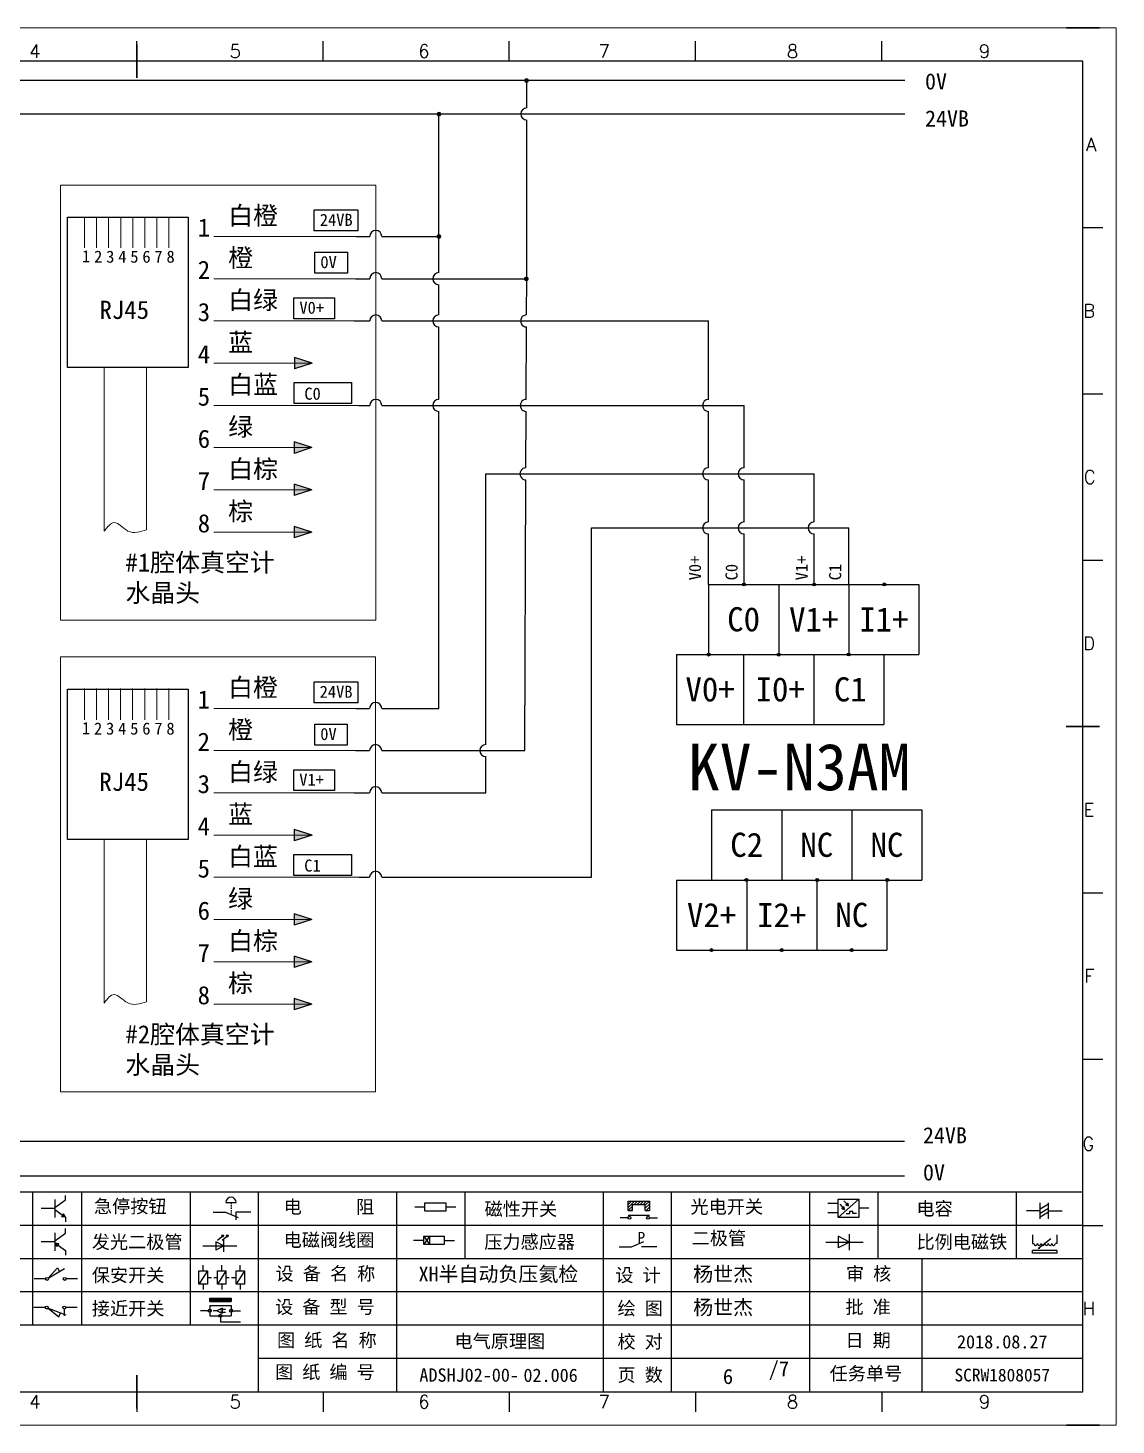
# Model space of a CAD drawing. Header units: millimetres. Extents: x 17694 to 24039, y 10083 to 11109.
# Drawn here: x 23481.6 to 23661.9, y 10083.5 to 10315 of the extents above; entities that cross this region are included whole.
import ezdxf
from ezdxf.enums import TextEntityAlignment as Align

# ---------------------------------------------------------------- set-up
doc = ezdxf.new("R2010")
doc.units = ezdxf.units.MM
doc.layers.add('AE_BOR', color=1, linetype='Continuous')
doc.layers.add('SYMS', color=7, linetype='Continuous')
doc.styles.get("Standard").update_dxf_attribs({"font": ''})
doc.styles.add('WD', font='romans.shx', dxfattribs={"bigfont": 'gbcbig.shx'})
doc.styles.add('样式 0', font='')
doc.styles.add('样式 2', font='')
doc.styles.add('汉字', font='')
doc.styles.get('Standard').set_extended_font_data('SimSun')
doc.styles.get('样式 0').set_extended_font_data('KaiTi_GB2312')
doc.styles.get('样式 2').set_extended_font_data('NSimSun')
doc.styles.get('汉字').set_extended_font_data('新宋体')

# ---------------------------------------------------------------- blocks, each defined once
blk = doc.blocks.new('磁性开关')
at = {"linetype": 'ByBlock'}
h = blk.add_hatch(dxfattribs=at)
h.set_pattern_fill('ANSI31', color=256, scale=0.1, style=0)
h.paths.add_polyline_path([(-1910.88, -776.69), (-1910.88, -775.29), (-1907.69, -775.29), (-1907.69, -776.69), (-1908.31, -776.69), (-1908.31, -775.79), (-1910.25, -775.79), (-1910.25, -776.69)])
for p, q in [((-1910.88, -776.69), (-1910.88, -775.29)), ((-1910.88, -775.29), (-1907.69, -775.29)), ((-1910.88, -776.69), (-1910.25, -776.69)), ((-1910.25, -776.69), (-1910.25, -775.79)), ((-1910.25, -775.79), (-1908.31, -775.79)), ((-1908.31, -776.69), (-1908.31, -775.79)), ((-1908.31, -776.69), (-1907.69, -776.69)), ((-1907.69, -775.29), (-1907.69, -776.69)), ((-1910.91, -777.81), (-1912.09, -777.81)), ((-1910.88, -777.39), (-1907.69, -777.39)), ((-1907.66, -777.81), (-1906.48, -777.81))]:
    blk.add_line(p, q, dxfattribs=at)
for centre in [(-1910.68, -777.81), (-1907.88, -777.81)]:
    blk.add_circle(centre, 0.225, dxfattribs=at)
blk = doc.blocks.new('光电开关')
at = {"linetype": 'ByBlock'}
h = blk.add_hatch(dxfattribs=at)
h.set_pattern_fill('ANSI31', color=256, scale=0.01, style=0)
h.set_pattern_definition([(45, (0.172267, 0), (-0.0224506403, 0.0224506403), [])])
h.paths.add_polyline_path([(-1882.44, -776.34), (-1882.5, -775.91), (-1882.68, -776.07)])
h.paths.add_polyline_path([(-1882.86, -776.23), (-1882.44, -776.34), (-1882.68, -776.07)])
h.paths.add_polyline_path([(-1883.05, -776.88), (-1883.11, -776.45), (-1883.29, -776.61)])
h.paths.add_polyline_path([(-1883.47, -776.77), (-1883.05, -776.88), (-1883.29, -776.61)])
for p, q in [((-1884.01, -775.96), (-1885.56, -775.96)), ((-1880.91, -775.3), (-1884.01, -778.05)), ((-1883.75, -776.09), (-1883.05, -776.88)), ((-1883.11, -776.45), (-1883.47, -776.77)), ((-1883.05, -776.88), (-1883.47, -776.77)), ((-1883.14, -775.55), (-1882.44, -776.34)), ((-1883.05, -776.88), (-1883.11, -776.45)), ((-1882.5, -775.91), (-1882.86, -776.23)), ((-1882.44, -776.34), (-1882.86, -776.23)), ((-1882.44, -776.34), (-1882.5, -775.91)), ((-1879.37, -776.67), (-1880.91, -776.67)), ((-1884.01, -777.39), (-1885.56, -777.39)), ((-1882.78, -777.47), (-1882.23, -777.47)), ((-1882.23, -777.47), (-1882.23, -777.14)), ((-1882.23, -777.14), (-1881.78, -777.14)), ((-1881.78, -777.47), (-1881.78, -777.14)), ((-1881.23, -777.47), (-1881.78, -777.47))]:
    blk.add_line(p, q, dxfattribs=at)
blk.add_lwpolyline([(-1884.01, -775.3), (-1880.91, -775.3), (-1880.91, -778.05), (-1884.01, -778.05)], close=True, dxfattribs=at)
blk = doc.blocks.new('电磁阀线圈')
at = {"linetype": 'ByBlock'}
for p, q in [((-1854.61, -796.54), (-1856.17, -796.54)), ((-1854.61, -795.92), (-1853.75, -797.16)), ((-1853.75, -795.92), (-1854.61, -797.16)), ((-1853.75, -795.92), (-1853.75, -797.16)), ((-1851.53, -796.54), (-1849.97, -796.54))]:
    blk.add_line(p, q, dxfattribs=at)
blk.add_lwpolyline([(-1854.61, -795.92), (-1851.53, -795.92), (-1851.53, -797.16), (-1854.61, -797.16)], close=True, dxfattribs=at)
blk = doc.blocks.new('压力感应器')
at = {"linetype": 'ByBlock'}
for p, q in [((-1815.59, -777.73), (-1813.71, -776.93)), ((-1817.44, -777.73), (-1815.59, -777.73)), ((-1811.78, -777.73), (-1814.05, -777.73))]:
    blk.add_line(p, q, dxfattribs=at)
at = {"linetype": 'ByBlock', "insert": (-1814.65, -775.48), "char_height": 1.68, "width": 1.2242, "attachment_point": 1}
blk.add_mtext('{\\fNSimSun|b0|i0|c134|p49;P}', dxfattribs=at)
blk = doc.blocks.new('二极管')
at = {"linetype": 'ByBlock'}
for p, q in [((-1787.52, -776.77), (-1781.92, -776.77)), ((-1783.97, -776.77), (-1785.69, -775.9)), ((-1785.69, -775.9), (-1785.69, -777.65)), ((-1783.97, -776.77), (-1785.69, -777.65)), ((-1783.97, -777.99), (-1783.97, -775.56))]:
    blk.add_line(p, q, dxfattribs=at)
blk = doc.blocks.new('NPN三极管')
at = {"linetype": 'ByBlock'}
for p, q in [((-1785.73, -780.61), (-1785.73, -783.32)), ((-1785.73, -781.82), (-1784.15, -780.66)), ((-1784.15, -780.66), (-1784.15, -779.98)), ((-1785.73, -781.97), (-1787.81, -781.97)), ((-1785.73, -782.11), (-1784.15, -783.27)), ((-1784.41, -782.73), (-1784.74, -783.18)), ((-1784.15, -783.27), (-1784.74, -783.18)), ((-1784.15, -783.27), (-1784.41, -782.73)), ((-1784.15, -783.27), (-1784.15, -783.96))]:
    blk.add_line(p, q, dxfattribs=at)
blk = doc.blocks.new('PNP三极管')
at = {"linetype": 'ByBlock'}
for p, q in [((-1784.9, -785.38), (-1784.9, -788.09)), ((-1783.32, -785.43), (-1783.32, -784.75)), ((-1784.9, -786.74), (-1786.98, -786.74)), ((-1784.9, -786.59), (-1783.32, -785.43)), ((-1784.9, -786.88), (-1783.32, -788.04)), ((-1784.9, -786.88), (-1784.31, -786.97)), ((-1784.9, -786.88), (-1784.64, -787.42)), ((-1784.31, -786.97), (-1784.64, -787.42)), ((-1783.32, -788.04), (-1783.32, -788.73))]:
    blk.add_line(p, q, dxfattribs=at)
blk = doc.blocks.new('常开行程开关')
at = {"linetype": 'ByBlock'}
for p, q in [((-1785.89, -792.17), (-1784.52, -790.62)), ((-1785.89, -792.17), (-1783.43, -790.72)), ((-1784.52, -790.62), (-1784.19, -791.17)), ((-1786.29, -792.3), (-1788.01, -792.3)), ((-1781.48, -792.3), (-1783.21, -792.3))]:
    blk.add_line(p, q, dxfattribs=at)
for centre in [(-1786.07, -792.3), (-1783.42, -792.3)]:
    blk.add_circle(centre, 0.219, dxfattribs=at)
blk = doc.blocks.new('常闭行程开关')
at = {"linetype": 'ByBlock'}
for p, q in [((-1786.34, -796.62), (-1788.07, -796.62)), ((-1785.93, -796.72), (-1783.25, -797.7)), ((-1785.93, -796.72), (-1784.3, -798)), ((-1784.3, -798), (-1784.08, -797.4)), ((-1783.48, -796.84), (-1783.48, -797.85)), ((-1781.54, -796.62), (-1783.26, -796.62))]:
    blk.add_line(p, q, dxfattribs=at)
for centre in [(-1786.12, -796.62), (-1783.48, -796.62)]:
    blk.add_circle(centre, 0.219, dxfattribs=at)
blk = doc.blocks.new('电容')
at = {"linetype": 'ByBlock'}
for p, q in [((-1756.08, -782.99), (-1756.08, -780.56)), ((-1754.86, -780.79), (-1756.08, -781.55)), ((-1754.86, -782.99), (-1754.86, -780.56)), ((-1756.08, -781.77), (-1758.13, -781.77)), ((-1754.86, -781.44), (-1756.08, -782.2)), ((-1754.86, -781.99), (-1756.08, -782.75)), ((-1754.86, -781.77), (-1752.81, -781.77))]:
    blk.add_line(p, q, dxfattribs=at)
blk = doc.blocks.new('发光二极管')
at = {"linetype": 'ByBlock'}
for p, q in [((-1755.78, -785.92), (-1754.89, -785.14)), ((-1754.89, -785.14), (-1755.2, -785.22)), ((-1755.2, -785.22), (-1755.01, -785.43)), ((-1755.08, -785.92), (-1754.18, -785.14)), ((-1754.89, -785.14), (-1755.01, -785.43)), ((-1754.18, -785.14), (-1754.49, -785.22)), ((-1754.49, -785.22), (-1754.31, -785.43)), ((-1754.18, -785.14), (-1754.31, -785.43)), ((-1758.01, -786.77), (-1752.89, -786.77)), ((-1754.84, -786.77), (-1756.04, -786.16)), ((-1756.04, -786.16), (-1756.04, -787.39)), ((-1754.84, -786.77), (-1756.04, -787.39)), ((-1754.84, -787.63), (-1754.84, -785.92))]:
    blk.add_line(p, q, dxfattribs=at)
blk = doc.blocks.new('比例电磁阀')
at = {"linetype": 'ByBlock'}
for p, q in [((-1757.26, -775.38), (-1757.26, -776.71)), ((-1757.26, -776.71), (-1757.05, -776.71)), ((-1754.5, -775.98), (-1756.35, -777.44)), ((-1753.58, -776.71), (-1753.8, -776.71)), ((-1753.58, -775.38), (-1753.58, -776.71)), ((-1753.6, -777.73), (-1757.25, -777.73)), ((-1757.25, -778.13), (-1757.25, -777.73)), ((-1753.6, -778.13), (-1757.25, -778.13)), ((-1756.35, -777.44), (-1756.25, -777.25)), ((-1756.35, -777.44), (-1756.15, -777.38)), ((-1756.15, -777.38), (-1756.25, -777.25)), ((-1753.6, -777.73), (-1753.6, -778.13))]:
    blk.add_line(p, q, dxfattribs=at)
for centre in [(-1756.78, -776.71), (-1756.24, -776.71), (-1755.7, -776.71), (-1755.15, -776.71), (-1754.61, -776.71), (-1754.07, -776.71)]:
    blk.add_arc(centre, 0.271, 180, 0, dxfattribs=at)
blk = doc.blocks.new('保安开关')
at = {"linetype": 'ByBlock'}
for p, q in [((-1757.33, -790.79), (-1758.6, -792.81)), ((-1757.96, -790.79), (-1757.96, -789.97)), ((-1754.54, -790.79), (-1755.81, -792.81)), ((-1755.17, -790.79), (-1755.17, -789.97)), ((-1751.75, -790.79), (-1753.02, -792.81)), ((-1752.39, -790.79), (-1752.39, -789.97)), ((-1757.96, -792.81), (-1757.96, -793.62)), ((-1757.33, -791.8), (-1756.72, -791.8)), ((-1756.35, -791.8), (-1755.89, -791.8)), ((-1755.17, -792.81), (-1755.17, -793.62)), ((-1754.52, -791.8), (-1754.06, -791.8)), ((-1753.69, -791.8), (-1753.08, -791.8)), ((-1752.39, -792.81), (-1752.39, -793.62))]:
    blk.add_line(p, q, dxfattribs=at)
for points in [[(-1758.6, -790.79), (-1757.33, -790.79), (-1757.33, -792.81), (-1758.6, -792.81)], [(-1755.81, -790.79), (-1754.54, -790.79), (-1754.54, -792.81), (-1755.81, -792.81)], [(-1753.02, -790.79), (-1751.75, -790.79), (-1751.75, -792.81), (-1753.02, -792.81)]]:
    blk.add_lwpolyline(points, close=True, dxfattribs=at)
blk = doc.blocks.new('接近开关')
at = {"linetype": 'ByBlock'}
h = blk.add_hatch(dxfattribs=at)
h.set_pattern_fill('ANSI31', color=256, scale=0.01, style=0)
h.set_pattern_definition([(45, (-89.131516, -30.795668), (-0.0224506403, 0.0224506403), [])])
h.paths.add_polyline_path([(-1516.96, -1123.35), (-1516.96, -1122.85), (-1513.76, -1122.85), (-1513.76, -1123.35)])
for p, q in [((-1516.96, -1123.35), (-1516.96, -1122.85)), ((-1516.96, -1122.85), (-1513.76, -1122.85)), ((-1516.96, -1123.35), (-1513.76, -1123.35)), ((-1513.76, -1122.85), (-1513.76, -1123.35)), ((-1517.18, -1124.71), (-1518.36, -1124.71)), ((-1516.96, -1123.95), (-1513.76, -1123.95)), ((-1516.96, -1123.95), (-1516.96, -1125.47)), ((-1516.96, -1125.47), (-1513.76, -1125.47)), ((-1515.91, -1124.71), (-1516.45, -1124.71)), ((-1515.11, -1124.31), (-1515.91, -1124.71)), ((-1515.11, -1125.11), (-1515.91, -1124.71)), ((-1515.33, -1124.53), (-1515.17, -1124.53)), ((-1515.33, -1124.88), (-1515.17, -1124.88)), ((-1515.25, -1124.45), (-1515.25, -1124.61)), ((-1515.11, -1124.31), (-1515.11, -1125.11)), ((-1515.11, -1124.48), (-1514.58, -1124.48)), ((-1515.11, -1124.94), (-1514.58, -1124.94)), ((-1513.76, -1123.95), (-1513.76, -1125.47)), ((-1513.54, -1124.71), (-1512.36, -1124.71)), ((-1515.36, -1125.69), (-1515.36, -1126.36)), ((-1515.36, -1126.36), (-1512.36, -1126.36))]:
    blk.add_line(p, q, dxfattribs=at)
for centre in [(-1516.96, -1124.71), (-1515.36, -1125.47), (-1513.76, -1124.71)]:
    blk.add_circle(centre, 0.225, dxfattribs=at)
blk = doc.blocks.new('电阻')
at = {"linetype": 'ByBlock'}
for p, q in [((-3.09, 0), (-1.57, 0)), ((1.57, 0), (3.09, 0))]:
    blk.add_line(p, q, dxfattribs=at)
blk.add_lwpolyline([(-1.57, 0.63), (1.57, 0.63), (1.57, -0.63), (-1.57, -0.63)], close=True, dxfattribs=at)
blk = doc.blocks.new('急停按钮')
at = {"linetype": 'ByBlock'}
for p, q in [((-1.86, 0), (0, 0)), ((0, 0), (1.88, -0.81)), ((0.06, 1.45), (1.61, 1.45)), ((0.83, 1.45), (0.83, 1.24)), ((0.83, 1.07), (0.83, 0.85)), ((0.83, 0.68), (0.83, 0.47)), ((0.83, 0.29), (0.83, 0.08)), ((3.81, 0), (1.54, 0)), ((1.54, 0), (1.54, -1.15)), ((0.83, -0.09), (0.83, -0.24))]:
    blk.add_line(p, q, dxfattribs=at)
blk.add_arc((0.83, 1.45), 0.774, 0, 180)
blk = doc.blocks.new('电控横A4')
for p, q in [((292, -5), (5, -5)), ((292, -205), (292, -5)), ((10.03, -205), (289.53, -205)), ((130.8, -205), (190.75, -205)), ((190.75, -205), (259.54, -205))]:
    blk.add_line(p, q)
at = {"linetype": 'ByBlock'}
for p, q in [((292, -175), (5, -175)), ((292, -180), (5, -180)), ((292, -185), (5, -185)), ((292, -190), (5, -190)), ((292, -195), (5, -195)), ((292, -200), (168.03, -200))]:
    blk.add_line(p, q, dxfattribs=at)
at = {"color": 0, "lineweight": -2}
for p, q in [((134.12, -175), (134.12, -195)), ((141.48, -175), (141.48, -195)), ((157.79, -175), (157.79, -195)), ((168.03, -175), (168.03, -204.92)), ((188.84, -175), (188.84, -185)), ((199.08, -175), (199.08, -185)), ((219.89, -175), (219.89, -185)), ((230.12, -175), (230.12, -185)), ((250.93, -175), (250.93, -185)), ((261.17, -175), (261.17, -185)), ((281.98, -175), (281.98, -185)), ((188.84, -185), (188.84, -204.92)), ((219.89, -185), (219.89, -205)), ((230.12, -185), (230.12, -205)), ((250.93, -185), (250.93, -205)), ((267.79, -185), (267.79, -205))]:
    blk.add_line(p, q, dxfattribs=at)
at = {"color": 0, "ltscale": 2}
for p, q in [((292, -205), (292, -183.55)), ((259.54, -205), (289.53, -205)), ((259.54, -205), (292, -205))]:
    blk.add_line(p, q, dxfattribs=at)
at = {"layer": 'AE_BOR', "color": 1, "lineweight": 15}
for p, q in [((0, 0), (297, 0)), ((297, 0), (297, -210)), ((297, -210), (0, -210))]:
    blk.add_line(p, q, dxfattribs=at)
at = {"layer": 'AE_BOR'}
for p, q in [((149.78, -5), (149.78, -2)), ((177.78, -5), (177.78, -2)), ((205.78, -5), (205.78, -2)), ((233.78, -5), (233.78, -2)), ((261.78, -5), (261.78, -2)), ((292, -30), (295, -30)), ((292, -55), (295, -55)), ((292, -80), (295, -80)), ((292, -130), (295, -130)), ((292, -155), (295, -155)), ((292, -180), (295, -180)), ((149.78, -205), (149.78, -208)), ((177.78, -205), (177.78, -208)), ((205.78, -205), (205.78, -208)), ((233.78, -205), (233.78, -208)), ((261.78, -205), (261.78, -208))]:
    blk.add_line(p, q, dxfattribs=at)
at = {"layer": 'AE_BOR', "lineweight": 30}
for p, q in [((294.53, 0), (289.53, 0)), ((294.53, -210), (289.53, -210))]:
    blk.add_line(p, q, dxfattribs=at)
at = {"layer": 'AE_BOR', "color": 2, "lineweight": 30}
for p, q in [((149.78, -7.5), (149.78, -2.5)), ((289.5, -105), (294.5, -105)), ((149.78, -202.5), (149.78, -207.5)), ((149.78, -205), (149.78, -207.5))]:
    blk.add_line(p, q, dxfattribs=at)
at = {"linetype": 'ByBlock'}
for name, p in [('NPN三极管', (1923.2, 604.5)), ('磁性开关', (2134.53, 598.96)), ('光电开关', (2139.22, 599.27)), ('电容', (2041.69, 603.98)), ('PNP三极管', (1922.37, 604.27)), ('发光二极管', (1917.72, 603.69)), ('电磁阀线圈', (2047.53, 614.3)), ('压力感应器', (2039.72, 594.52)), ('二极管', (2040.91, 594.27)), ('比例电磁阀', (2041.69, 593.98)), ('常开行程开关', (1922.37, 604.27)), ('保安开关', (1917.72, 603.98)), ('接近开关', (1677.72, 931.9)), ('常闭行程开关', (1922.37, 604.27))]:
    blk.add_blockref(name, p, dxfattribs=at)
for name, p in [('急停按钮', (163.12, -177.98)), ('电阻', (194.66, -177.22))]:
    blk.add_blockref(name, p)
at = {"char_height": 2, "attachment_point": 1, "style": '汉字'}
for s, insert in [('{\\fKaiTi_GB2312|b0|i0|c134|p49;急停按钮}', (143.35, -176.12)), ('{\\fKaiTi_GB2312|b0|i0|c134|p49;电      阻}', (171.86, -176.19)), ('{\\fKaiTi_GB2312|b0|i0|c134|p49;磁性开关}', (202.07, -176.53)), ('{\\fKaiTi_GB2312|b0|i0|c134|p49;光电开关}', (233.02, -176.19)), ('{\\fKaiTi_GB2312|b0|i0|c134|p49;电容}', (267, -176.48)), ('{\\fKaiTi_GB2312|b0|i0|c134|p49;发光二极管}', (143.02, -181.48)), ('{\\fKaiTi_GB2312|b0|i0|c134|p49;电磁阀线圈}', (171.86, -181.19)), ('{\\fKaiTi_GB2312|b0|i0|c134|p49;压力感应器}', (202.02, -181.47)), ('{\\fKaiTi_GB2312|b0|i0|c134|p49;二极管}', (233.2, -180.91)), ('{\\fKaiTi_GB2312|b0|i0|c134|p49;比例电磁铁}', (267, -181.48)), ('{\\fKaiTi_GB2312|b0|i0|c134|p49;保安开关}', (143.02, -186.48)), ('{\\fKaiTi_GB2312|b0|i0|c134|p0;设 备 名 称}', (170.65, -186.24)), ('{\\fKaiTi_GB2312|b0|i0|c134|p0;设 计}', (221.72, -186.46)), ('{\\fKaiTi_GB2312|b0|i0|c134|p0;审 核}', (256.39, -186.25)), ('{\\fKaiTi_GB2312|b0|i0|c134|p0;设 备 型 号}', (170.58, -191.24)), ('{\\fKaiTi_GB2312|b0|i0|c134|p0;批 准}', (256.32, -191.25)), ('{\\fKaiTi_GB2312|b0|i0|c134|p49;接近开关}', (143.02, -191.48)), ('{\\fKaiTi_GB2312|b0|i0|c134|p0;绘 图}', (222.05, -191.46)), ('{\\fKaiTi_GB2312|b0|i0|c134|p0;图 纸 名 称}', (170.86, -196.24)), ('{\\fKaiTi_GB2312|b0|i0|c134|p0;校 对}', (222.05, -196.46)), ('{\\fKaiTi_GB2312|b0|i0|c134|p0;日 期}', (256.32, -196.25)), ('{\\fKaiTi_GB2312|b0|i0|c134|p0;图 纸 编 号}', (170.57, -201.03)), ('{\\fKaiTi_GB2312|b0|i0|c134|p0;页 数}', (222.05, -201.46)), ('{\\fKaiTi_GB2312|b0|i0|c134|p0;任务单号}', (253.94, -201.25))]:
    blk.add_mtext(s, dxfattribs=dict(at, insert=insert))
for s, insert, char_height, width, attachment_point in [('{\\fKaiTi_GB2312|b0|i0|c134|p49;XH半自动负压氦检}', (192.15, -186.2), 2.2, 26.5767, 1), ('{\\fKaiTi_GB2312|b0|i0|c134|p49;杨世杰}', (233.43, -186.2), 2.2, 15.3175, 1), ('{\\fKaiTi_GB2312|b0|i0|c134|p49;杨世杰}', (233.43, -191.2), 2.2, 15.3175, 1), ('{\\fKaiTi_GB2312|b0|i0|c134|p49;2018.08.27}', (279.89, -197.5), 2, 24.2172, 5), ('{\\fKaiTi_GB2312|b0|i0|c134|p49;SCRW1808057}', (279.89, -202.5), 1.92, 24.2172, 5)]:
    blk.add_mtext(s, dxfattribs=dict(insert=insert, char_height=char_height, width=width, attachment_point=attachment_point))
at = {"color": 0, "lineweight": -2, "insert": (199.75, -202.5), "char_height": 2, "width": 31.0482, "attachment_point": 5}
blk.add_mtext('{\\C256;ADSHJ02-00-}', dxfattribs=at)
at = {"color": 0, "linetype": 'ByBlock', "lineweight": -2, "insert": (242.64, -201.84), "char_height": 4.2689, "width": 20.8102, "attachment_point": 5}
blk.add_mtext('  {\\H0.53119x; /7}', dxfattribs=at)
at = {"layer": 'AE_BOR', "style": 'WD'}
for s, p in [('4', (134.45, -4.5)), ('5', (164.59, -4.5)), ('6', (192.94, -4.5)), ('7', (220.04, -4.5)), ('8', (248.37, -4.5)), ('9', (277.23, -4.5)), ('4', (134.45, -207.5)), ('5', (164.59, -207.5)), ('6', (192.94, -207.5)), ('7', (220.04, -207.5)), ('8', (248.37, -207.5)), ('9', (277.23, -207.5))]:
    blk.add_text(s, height=2, dxfattribs=at).set_placement(p, align=Align.CENTER)
for s, p in [('A', (294.03, -17.5)), ('B', (293.84, -42.5)), ('C', (293.93, -67.5)), ('D', (293.84, -92.5)), ('E', (293.74, -117.5)), ('F', (293.74, -142.5)), ('F', (293.74, -142.5)), ('G', (293.74, -167.72)), ('H', (293.84, -192.5))]:
    blk.add_text(s, height=2, dxfattribs=at).set_placement(p, align=Align.MIDDLE_RIGHT)
blk = doc.blocks.new('WDDOT')
blk.add_hatch(color=256).paths.add_polyline_path([(0.5, 0, 1), (-0.5, 0, 1)])
blk.add_circle((0, 0), 0.5)

msp = doc.modelspace()

# ---------------------------------------------------------------- hatches: boundary and pattern name
h = msp.add_hatch(color=256)
edge = h.paths.add_edge_path()
edge.add_arc((23564.236, 10306.287), 0.393, 0, 360)
h = msp.add_hatch(color=256)
edge = h.paths.add_edge_path()
edge.add_arc((23549.724, 10300.711), 0.393, 0, 360)
h = msp.add_hatch(color=256)
edge = h.paths.add_edge_path()
edge.add_arc((23549.714, 10280.442), 0.393, 0, 360)
h = msp.add_hatch(color=256)
edge = h.paths.add_edge_path()
edge.add_arc((23564.201, 10273.417), 0.393, 0, 360)
for points in [[(23525.766, 10260.391), (23528.714, 10259.447), (23525.766, 10258.502)], [(23525.72, 10244.502), (23525.72, 10246.391), (23528.668, 10245.447)], [(23525.72, 10239.391), (23528.668, 10238.447), (23525.72, 10237.502)], [(23525.72, 10232.391), (23528.668, 10231.447), (23525.72, 10230.502)], [(23600.539, 10222.789, 1), (23600.051, 10222.789, 1)], [(23612.155, 10222.789, 1), (23611.667, 10222.789, 1)], [(23623.771, 10222.789, 1), (23623.283, 10222.789, 1)], [(23594.654, 10211.163, 1), (23594.167, 10211.163, 1)], [(23606.27, 10211.163, 1), (23605.783, 10211.163, 1)], [(23617.885, 10211.173, 1), (23617.398, 10211.173, 1)], [(23525.746, 10182.188), (23528.694, 10181.243), (23525.746, 10180.298)], [(23600.916, 10173.818, 1), (23600.428, 10173.818, 1)], [(23612.659, 10173.796, 1), (23612.171, 10173.796, 1)], [(23624.275, 10173.796, 1), (23623.787, 10173.796, 1)], [(23525.701, 10166.298), (23525.701, 10168.188), (23528.648, 10167.243)], [(23595.137, 10162.18, 1), (23594.65, 10162.18, 1)], [(23606.773, 10162.18, 1), (23606.286, 10162.18, 1)], [(23618.389, 10162.18, 1), (23617.902, 10162.18, 1)], [(23525.701, 10161.188), (23528.648, 10160.243), (23525.701, 10159.298)], [(23525.701, 10154.188), (23528.648, 10153.243), (23525.701, 10152.298)]]:
    msp.add_hatch(color=256).paths.add_polyline_path(points)

# ---------------------------------------------------------------- linework, layer by layer
at = {"color": 0, "lineweight": -2}
for p, q in [((23358.678, 10306.325), (23626.951, 10306.325)), ((23358.678, 10300.741), (23626.951, 10300.741)), ((23600.295, 10242.106), (23600.295, 10252.447)), ((23611.911, 10233.142), (23611.911, 10241.106)), ((23600.295, 10233.142), (23600.295, 10240.106)), ((23600.295, 10222.789), (23600.295, 10231.142)), ((23611.911, 10222.789), (23611.911, 10231.142)), ((23617.641, 10222.789), (23617.641, 10232.142)), ((23594.409, 10222.789), (23629.257, 10222.789)), ((23594.409, 10222.789), (23594.409, 10211.173)), ((23606.025, 10222.789), (23606.025, 10211.173)), ((23617.641, 10222.789), (23617.641, 10211.173)), ((23629.257, 10222.789), (23629.257, 10211.173)), ((23589.099, 10211.173), (23629.257, 10211.173)), ((23600.217, 10211.173), (23600.217, 10199.557)), ((23611.833, 10211.173), (23611.833, 10199.557)), ((23623.449, 10211.173), (23623.449, 10199.557)), ((23589.099, 10199.557), (23623.449, 10199.557)), ((23594.913, 10185.412), (23629.761, 10185.412)), ((23594.913, 10185.412), (23594.913, 10173.796)), ((23606.529, 10185.412), (23606.529, 10173.796)), ((23618.145, 10185.412), (23618.145, 10173.796)), ((23629.761, 10185.412), (23629.761, 10173.796)), ((23589.101, 10173.796), (23629.761, 10173.796)), ((23589.101, 10173.796), (23589.101, 10162.18)), ((23600.721, 10173.796), (23600.721, 10162.18)), ((23612.337, 10173.796), (23612.337, 10162.18)), ((23623.953, 10173.796), (23623.953, 10162.18)), ((23589.101, 10162.18), (23623.953, 10162.18)), ((23358.622, 10130.547), (23626.896, 10130.547)), ((23358.622, 10124.791), (23626.896, 10124.791))]:
    msp.add_line(p, q, dxfattribs=at)
for p, q in [((23564.265, 10301.741), (23564.265, 10306.325)), ((23549.699, 10274.447), (23549.699, 10300.741)), ((23564.265, 10273.447), (23564.265, 10299.741)), ((23536.042, 10280.447), (23538.245, 10280.447)), ((23540.245, 10280.447), (23549.699, 10280.447)), ((23535.904, 10273.447), (23538.245, 10273.447)), ((23540.245, 10273.447), (23564.265, 10273.447)), ((23564.243, 10267.447), (23564.265, 10273.447)), ((23549.699, 10267.447), (23549.699, 10272.447)), ((23535.672, 10266.447), (23538.245, 10266.447)), ((23540.245, 10266.447), (23594.409, 10266.447)), ((23594.409, 10253.447), (23594.409, 10266.447)), ((23549.699, 10253.447), (23549.699, 10265.447)), ((23564.189, 10253.447), (23564.235, 10265.447)), ((23528.714, 10259.447), (23525.766, 10260.391)), ((23525.766, 10260.391), (23525.766, 10258.502)), ((23528.714, 10259.447), (23525.766, 10258.502)), ((23536.457, 10252.447), (23538.245, 10252.447)), ((23540.245, 10252.447), (23600.295, 10252.447)), ((23549.699, 10202.243), (23549.699, 10251.447)), ((23564.146, 10242.106), (23564.181, 10251.447)), ((23594.409, 10242.106), (23594.409, 10251.447)), ((23528.668, 10245.447), (23525.72, 10246.391)), ((23525.72, 10246.391), (23525.72, 10244.502)), ((23528.668, 10245.447), (23525.72, 10244.502)), ((23557.468, 10241.106), (23611.911, 10241.106)), ((23557.468, 10196.243), (23557.468, 10241.106)), ((23528.668, 10238.447), (23525.72, 10239.391)), ((23525.72, 10239.391), (23525.72, 10237.502)), ((23528.668, 10238.447), (23525.72, 10237.502)), ((23563.967, 10195.243), (23564.138, 10240.106)), ((23594.409, 10233.142), (23594.409, 10240.106)), ((23528.668, 10231.447), (23525.72, 10232.391)), ((23525.72, 10232.391), (23525.72, 10230.502)), ((23528.668, 10231.447), (23525.72, 10230.502)), ((23574.985, 10174.243), (23574.985, 10232.142)), ((23574.985, 10232.142), (23617.641, 10232.142)), ((23594.409, 10222.789), (23594.409, 10231.142)), ((23589.099, 10211.173), (23589.099, 10199.557)), ((23536.023, 10202.243), (23538.225, 10202.243)), ((23540.225, 10202.243), (23549.699, 10202.243)), ((23535.885, 10195.243), (23538.225, 10195.243)), ((23540.225, 10195.243), (23563.967, 10195.243)), ((23557.468, 10188.243), (23557.468, 10194.243)), ((23535.652, 10188.243), (23538.225, 10188.243)), ((23540.225, 10188.243), (23557.468, 10188.243)), ((23528.694, 10181.243), (23525.746, 10182.188)), ((23525.746, 10182.188), (23525.746, 10180.298)), ((23528.694, 10181.243), (23525.746, 10180.298)), ((23536.437, 10174.243), (23538.225, 10174.243)), ((23540.225, 10174.243), (23574.985, 10174.243)), ((23528.648, 10167.243), (23525.701, 10168.188)), ((23525.701, 10168.188), (23525.701, 10166.298)), ((23528.648, 10167.243), (23525.701, 10166.298)), ((23528.648, 10160.243), (23525.701, 10161.188)), ((23525.701, 10161.188), (23525.701, 10159.298)), ((23528.648, 10160.243), (23525.701, 10159.298)), ((23528.648, 10153.243), (23525.701, 10154.188)), ((23525.701, 10154.188), (23525.701, 10152.298)), ((23528.648, 10153.243), (23525.701, 10152.298))]:
    msp.add_line(p, q)
at = {"lineweight": 0}
for p, q in [((23490.968, 10283.725), (23490.968, 10278.567)), ((23492.968, 10283.725), (23492.968, 10278.567)), ((23494.968, 10283.725), (23494.968, 10278.567)), ((23496.968, 10283.725), (23496.968, 10278.567)), ((23498.968, 10283.725), (23498.968, 10278.567)), ((23500.968, 10283.725), (23500.968, 10278.567)), ((23502.968, 10283.725), (23502.968, 10278.567)), ((23504.968, 10283.725), (23504.968, 10278.567)), ((23512.405, 10280.447), (23536.042, 10280.447)), ((23512.405, 10273.447), (23535.904, 10273.447)), ((23512.405, 10266.447), (23535.672, 10266.447)), ((23512.405, 10259.447), (23528.714, 10259.447)), ((23494.231, 10258.828), (23494.231, 10231.593)), ((23501.271, 10258.828), (23501.271, 10231.82)), ((23512.405, 10252.447), (23536.457, 10252.447)), ((23512.405, 10245.447), (23528.668, 10245.447)), ((23512.405, 10238.447), (23528.668, 10238.447)), ((23512.405, 10231.447), (23528.668, 10231.447)), ((23490.949, 10205.521), (23490.949, 10200.364)), ((23492.949, 10205.521), (23492.949, 10200.364)), ((23494.949, 10205.521), (23494.949, 10200.364)), ((23496.949, 10205.521), (23496.949, 10200.364)), ((23498.949, 10205.521), (23498.949, 10200.364)), ((23500.949, 10205.521), (23500.949, 10200.364)), ((23502.949, 10205.521), (23502.949, 10200.364)), ((23504.949, 10205.521), (23504.949, 10200.364)), ((23512.385, 10202.243), (23536.023, 10202.243)), ((23512.385, 10195.243), (23535.885, 10195.243)), ((23512.385, 10188.243), (23535.652, 10188.243)), ((23494.211, 10180.624), (23494.211, 10153.39)), ((23501.252, 10180.624), (23501.252, 10153.617)), ((23512.385, 10181.243), (23528.694, 10181.243)), ((23512.385, 10174.243), (23536.437, 10174.243)), ((23512.385, 10167.243), (23528.648, 10167.243)), ((23512.385, 10160.243), (23528.648, 10160.243)), ((23512.385, 10153.243), (23528.648, 10153.243))]:
    msp.add_line(p, q, dxfattribs=at)
for points in [[(23486.995, 10288.971), (23539.245, 10288.971), (23539.245, 10216.881), (23486.995, 10216.881)], [(23486.975, 10210.767), (23539.225, 10210.767), (23539.225, 10138.678), (23486.975, 10138.678)]]:
    msp.add_lwpolyline(points, close=True, dxfattribs=at)
at = {"color": 1}
for points in [[(23529.044, 10284.84), (23536.271, 10284.84), (23536.271, 10281.366), (23529.044, 10281.366)], [(23529.141, 10277.84), (23534.544, 10277.84), (23534.544, 10274.366), (23529.141, 10274.366)], [(23525.661, 10270.283), (23532.412, 10270.283), (23532.412, 10266.809), (23525.661, 10266.809)], [(23525.705, 10256.22), (23535.222, 10256.22), (23535.222, 10252.746), (23525.705, 10252.746)], [(23529.024, 10206.637), (23536.252, 10206.637), (23536.252, 10203.162), (23529.024, 10203.162)], [(23529.121, 10199.637), (23534.524, 10199.637), (23534.524, 10196.162), (23529.121, 10196.162)], [(23525.641, 10192.08), (23532.393, 10192.08), (23532.393, 10188.606), (23525.641, 10188.606)], [(23525.685, 10178.016), (23535.202, 10178.016), (23535.202, 10174.542), (23525.685, 10174.542)]]:
    msp.add_lwpolyline(points, close=True, dxfattribs=at)
for points in [[(23488.148, 10283.656), (23508.179, 10283.656), (23508.179, 10258.717), (23488.148, 10258.717)], [(23488.129, 10205.452), (23508.16, 10205.452), (23508.16, 10180.514), (23488.129, 10180.514)]]:
    msp.add_lwpolyline(points, close=True)
for centre, radius in [((23585.732, 10282.441), 0), ((23600.295, 10222.789), 0.244), ((23611.911, 10222.789), 0.244), ((23623.527, 10222.789), 0.244), ((23594.411, 10211.163), 0.244), ((23606.027, 10211.163), 0.244), ((23617.641, 10211.173), 0.244), ((23600.672, 10173.818), 0.244), ((23612.415, 10173.796), 0.244), ((23624.031, 10173.796), 0.244), ((23594.893, 10162.18), 0.244), ((23606.529, 10162.18), 0.244), ((23618.145, 10162.18), 0.244)]:
    msp.add_circle(centre, radius)
for centre, start, end in [((23564.265, 10300.741), 90, 270), ((23539.245, 10280.447), 0, 180), ((23539.245, 10273.447), 0, 180), ((23549.699, 10273.447), 90, 270), ((23539.245, 10266.447), 0, 180), ((23549.699, 10266.447), 90, 270), ((23564.239, 10266.447), 89.7813, 269.99979), ((23539.245, 10252.447), 0, 180), ((23549.699, 10252.447), 90, 270), ((23564.185, 10252.447), 89.78088, 270.00021), ((23594.409, 10252.447), 90, 270), ((23564.142, 10241.106), 89.7813, 269.99979), ((23594.409, 10241.106), 90, 270), ((23600.295, 10241.106), 90, 270), ((23594.409, 10232.142), 90, 270), ((23600.295, 10232.142), 90, 270), ((23611.911, 10232.142), 90, 270), ((23539.225, 10202.243), 0, 180), ((23539.225, 10195.243), 0, 180), ((23557.468, 10195.243), 90, 270), ((23539.225, 10188.243), 0, 180), ((23539.225, 10174.243), 0, 180)]:
    msp.add_arc(centre, 1, start, end)
at = {"lineweight": 0}
for points in [[(23494.231, 10231.593), (23495.888, 10233.035), (23498.172, 10231.63), (23501.271, 10231.82)], [(23494.211, 10153.39), (23495.869, 10154.831), (23498.153, 10153.427), (23501.252, 10153.617)]]:
    msp.add_spline(points, degree=3, dxfattribs=at)

# ---------------------------------------------------------------- block references
at = {"xscale": 1.1025, "yscale": 1.1025, "zscale": 1.1025}
msp.add_blockref('电控横A4', (23334.502, 10315.001), dxfattribs=at)
at = {"layer": 'SYMS', "lineweight": -3, "xscale": 0.3097600000000705, "yscale": 0.3097600000000705, "zscale": 0.3097600000000705}
for p in [(23600.295, 10222.789), (23611.911, 10222.789), (23623.527, 10222.789), (23594.411, 10211.163), (23606.027, 10211.163), (23617.641, 10211.173), (23600.672, 10173.818), (23612.415, 10173.796), (23624.031, 10173.796), (23594.893, 10162.18), (23606.529, 10162.18), (23618.145, 10162.18)]:
    msp.add_blockref('WDDOT', p, dxfattribs=at)

# ---------------------------------------------------------------- texts
at = {"attachment_point": 1}
for s, insert, char_height, width, style in [('0V', (23630.283, 10307.487), 2.6754, 5.97017, '样式 0'), ('24VB', (23630.283, 10301.334), 2.6754, 5.97017, '样式 0'), ('24VB', (23529.971, 10284.196), 2, 11.52479, '样式 2'), ('0V', (23530.068, 10277.196), 2, 11.52479, '样式 2'), ('V0+', (23526.588, 10269.639), 2, 11.52479, '样式 2'), ('C0', (23527.409, 10255.393), 2, 11.52479, '样式 2'), ('24VB', (23529.952, 10205.993), 2, 11.52479, '样式 2'), ('0V', (23530.049, 10198.993), 2, 11.52479, '样式 2'), ('V1+', (23526.569, 10191.436), 2, 11.52479, '样式 2'), ('C1', (23527.39, 10177.189), 2, 11.52479, '样式 2'), ('24VB', (23629.944, 10132.833), 2.6754, 5.97017, '样式 0'), ('0V', (23629.944, 10126.68), 2.6754, 5.97017, '样式 0')]:
    msp.add_mtext(s, dxfattribs=dict(at, insert=insert, char_height=char_height, width=width, style=style))
at = {"color": 7, "char_height": 3.024, "width": 47.92444, "attachment_point": 1}
for s, insert in [('{\\fSimSun|b0|i0|c134|p2;白橙}', (23514.79, 10285.421)), ('{\\fSimSun|b0|i0|c134|p2;1}', (23509.737, 10283.432)), ('{\\fSimSun|b0|i0|c134|p2;橙}', (23514.79, 10278.421)), ('{\\fSimSun|b0|i0|c134|p2;2}', (23509.737, 10276.432)), ('{\\fSimSun|b0|i0|c134|p2;白绿}', (23514.79, 10271.421)), ('{\\fSimSun|b0|i0|c134|p2;RJ45}', (23493.447, 10269.805)), ('{\\fSimSun|b0|i0|c134|p2;3}', (23509.737, 10269.432)), ('{\\fSimSun|b0|i0|c134|p2;蓝}', (23514.79, 10264.421)), ('{\\fSimSun|b0|i0|c134|p2;4}', (23509.737, 10262.432)), ('{\\fSimSun|b0|i0|c134|p2;白蓝}', (23514.79, 10257.421)), ('{\\fSimSun|b0|i0|c134|p2;5}', (23509.737, 10255.432)), ('{\\fSimSun|b0|i0|c134|p2;绿}', (23514.79, 10250.421)), ('{\\fSimSun|b0|i0|c134|p2;6}', (23509.737, 10248.432)), ('{\\fSimSun|b0|i0|c134|p2;白棕}', (23514.79, 10243.421)), ('{\\fSimSun|b0|i0|c134|p2;7}', (23509.737, 10241.432)), ('{\\fSimSun|b0|i0|c134|p2;棕}', (23514.79, 10236.421)), ('{\\fSimSun|b0|i0|c134|p2;8}', (23509.737, 10234.432)), ('#1腔体真空计\\P水晶头', (23497.762, 10227.941)), ('{\\fSimSun|b0|i0|c134|p2;白橙}', (23514.771, 10207.217)), ('{\\fSimSun|b0|i0|c134|p2;1}', (23509.718, 10205.228)), ('{\\fSimSun|b0|i0|c134|p2;橙}', (23514.771, 10200.217)), ('{\\fSimSun|b0|i0|c134|p2;2}', (23509.718, 10198.228)), ('{\\fSimSun|b0|i0|c134|p2;白绿}', (23514.771, 10193.217)), ('{\\fSimSun|b0|i0|c134|p2;RJ45}', (23493.428, 10191.601)), ('{\\fSimSun|b0|i0|c134|p2;3}', (23509.718, 10191.228)), ('{\\fSimSun|b0|i0|c134|p2;蓝}', (23514.771, 10186.217)), ('{\\fSimSun|b0|i0|c134|p2;4}', (23509.718, 10184.228)), ('{\\fSimSun|b0|i0|c134|p2;白蓝}', (23514.771, 10179.217)), ('{\\fSimSun|b0|i0|c134|p2;5}', (23509.718, 10177.228)), ('{\\fSimSun|b0|i0|c134|p2;绿}', (23514.771, 10172.217)), ('{\\fSimSun|b0|i0|c134|p2;6}', (23509.718, 10170.228)), ('{\\fSimSun|b0|i0|c134|p2;白棕}', (23514.771, 10165.217)), ('{\\fSimSun|b0|i0|c134|p2;7}', (23509.718, 10163.228)), ('{\\fSimSun|b0|i0|c134|p2;棕}', (23514.771, 10158.217)), ('{\\fSimSun|b0|i0|c134|p2;8}', (23509.718, 10156.228)), ('#2腔体真空计\\P水晶头', (23497.743, 10149.737))]:
    msp.add_mtext(s, dxfattribs=dict(at, insert=insert))
for s, insert, char_height, width, attachment_point in [('{\\fSimSun|b0|i0|c134|p2;1}', (23490.564, 10278.169), 2, 3.70552, 1), ('{\\fSimSun|b0|i0|c134|p2;2}', (23492.564, 10278.1), 2, 3.70552, 1), ('{\\fSimSun|b0|i0|c134|p2;3}', (23494.564, 10278.1), 2, 3.70552, 1), ('{\\fSimSun|b0|i0|c134|p2;4}', (23496.564, 10278.1), 2, 3.70552, 1), ('{\\fSimSun|b0|i0|c134|p2;5}', (23498.564, 10278.1), 2, 3.70552, 1), ('{\\fSimSun|b0|i0|c134|p2;6}', (23500.564, 10278.1), 2, 3.70552, 1), ('{\\fSimSun|b0|i0|c134|p2;7}', (23502.564, 10278.1), 2, 3.70552, 1), ('{\\fSimSun|b0|i0|c134|p2;8}', (23504.564, 10278.1), 2, 3.70552, 1), ('C0', (23600.218, 10216.976), 4, 11.61733, 5), ('V1+', (23611.838, 10216.976), 4, 11.61733, 5), ('I1+', (23623.458, 10216.976), 4, 11.61733, 5), ('V0+', (23594.658, 10205.365), 4, 11.118, 5), ('I0+', (23606.278, 10205.365), 4, 11.118, 5), ('C1', (23617.898, 10205.365), 4, 11.118, 5), ('{\\fSimSun|b0|i0|c134|p2;1}', (23490.545, 10199.965), 2, 3.70552, 1), ('{\\fSimSun|b0|i0|c134|p2;2}', (23492.545, 10199.896), 2, 3.70552, 1), ('{\\fSimSun|b0|i0|c134|p2;3}', (23494.545, 10199.896), 2, 3.70552, 1), ('{\\fSimSun|b0|i0|c134|p2;4}', (23496.545, 10199.896), 2, 3.70552, 1), ('{\\fSimSun|b0|i0|c134|p2;5}', (23498.545, 10199.896), 2, 3.70552, 1), ('{\\fSimSun|b0|i0|c134|p2;6}', (23500.545, 10199.896), 2, 3.70552, 1), ('{\\fSimSun|b0|i0|c134|p2;7}', (23502.545, 10199.896), 2, 3.70552, 1), ('{\\fSimSun|b0|i0|c134|p2;8}', (23504.545, 10199.896), 2, 3.70552, 1), ('C2', (23600.721, 10179.604), 4, 11.616, 5), ('NC', (23612.341, 10179.604), 4, 11.616, 5), ('NC', (23623.961, 10179.604), 4, 11.616, 5), ('V2+', (23594.911, 10167.988), 4, 11.62, 5), ('I2+', (23606.531, 10167.988), 4, 11.62, 5), ('NC', (23618.151, 10167.988), 4, 11.62, 5)]:
    msp.add_mtext(s, dxfattribs=dict(insert=insert, char_height=char_height, width=width, attachment_point=attachment_point))
at = {"char_height": 2, "width": 100.08937, "attachment_point": 1, "rotation": 90}
for s, insert in [('V0+ ', (23591.145, 10223.461)), ('V1+', (23608.834, 10223.461)), ('C0', (23597.214, 10223.461)), ('C1', (23614.385, 10223.461))]:
    msp.add_mtext(s, dxfattribs=dict(at, insert=insert))
at = {"color": 0, "lineweight": -2}
for s, insert, char_height, width, attachment_point in [('KV-N3AM', (23609.43, 10192.484), 7.744, 40.66198, 5), ('电气原理图', (23559.811, 10097.257), 2.205, 34.2306, 5), ('02.006', (23563.725, 10092.831), 2.205, 5.72397, 1)]:
    msp.add_mtext(s, dxfattribs=dict(at, insert=insert, char_height=char_height, width=width, attachment_point=attachment_point))
at = {"color": 0, "linetype": 'ByBlock', "lineweight": -2, "insert": (23597.625, 10091.508), "char_height": 2.5, "width": 5.1278, "attachment_point": 5}
msp.add_mtext('6', dxfattribs=at)

doc.saveas('drawing.dxf')
